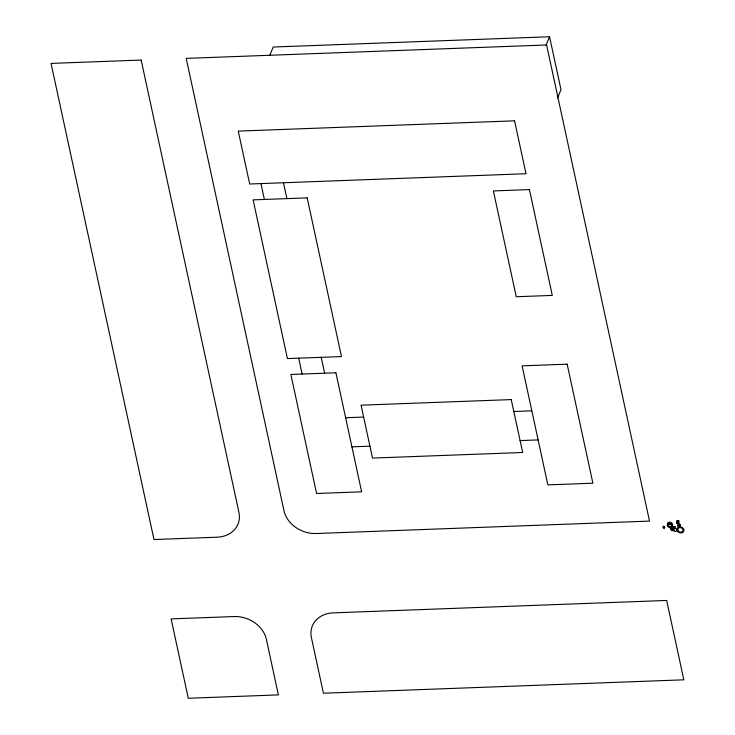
<?xml version="1.0" encoding="UTF-8"?>
<svg xmlns="http://www.w3.org/2000/svg" width="735" height="735" viewBox="0 0 735 735"><rect width="100%" height="100%" fill="white"/><g stroke="black" fill="none" stroke-linecap="round" stroke-linejoin="round"><path stroke-width="1.1" d="M672.7 529.953L672.902 528.731L672.7 529.953C668.262 530.578 673.205 525.02 673.6 529.154L672.801 529.218M667.977 523.688L668.28 522.778A1.277 1.038 22.6 0 0 670.072 524.377L670.348 524.266A1.259 1.029 22.6 0 1 671.625 526.205L671.165 529.77M269.745 55.437L273.245 47.031L549.55 36.75L560.989 89.652L557.488 98.058M546.05 45.157L549.55 36.75M670.421 527.473L670.246 528.309M670.586 528.061L670.77 527.464M670.853 528.327L671.156 527.583M671.202 527.932L671.505 527.188L673.618 527.225M671.478 529.999L672.966 529.025M673.049 527.859L673.361 527.114M673.37 528.088L673.683 527.344L673.6 529.154M676.604 521.868L677.018 520.858L678.818 520.793L678.745 523.393L676.944 523.458L676.604 521.868L678.405 521.804L678.818 520.793M676.944 523.458L677.018 520.858M677.826 524.983L678.846 523.954L679.03 525.24L679.985 525.203L677.826 524.983L678.166 526.572L679.967 526.508L680.27 524.965L678.975 525.121M678.929 525.35L678.846 523.954M678.166 526.572L678.589 525.562M679.305 524.266C679.278 525.975 679.553 523.926 678.699 524.294M679.168 524.606L679.765 524.579L679.967 526.508M679.305 524.707L679.875 525.112L679.765 524.579M664.072 527.987C663.126 527.179 664.688 524.891 663.953 527.996M345.625 417.746L363.65 417.076M513.811 411.49L531.828 410.819M351.918 446.843L369.935 446.173M520.104 440.587L538.121 439.916M678.846 524.395L679.379 525.02M673.48 527.234L674.987 527.179M670.66 528.033L670.605 528.162M663.586 526.343L663.705 526.361A0.983 0.799 22.6 0 1 664.716 527.592A0.983 0.799 22.6 0 1 663.062 527.574A0.983 0.799 22.6 0 1 663.705 526.333M680.022 524.772L680.242 525.396M678.405 521.804L678.745 523.393M678.387 524.073L678.681 525.451M676.806 521.363L677.155 522.952M283.471 182.749L286.907 198.625M321.213 357.329L324.64 373.205M260.953 183.585L264.38 199.461M298.686 358.165L302.122 374.041M668.666 522.456L668.198 522.778A2.536 2.067 22.6 0 0 669.319 526.251A2.536 2.067 22.6 0 0 672.589 524.615A2.536 2.067 22.6 0 0 669.236 522.263L668.666 522.456M668.225 523.522L667.757 523.844A2.536 2.067 22.6 0 0 668.878 527.317A2.536 2.067 22.6 0 0 672.148 525.681A2.536 2.067 22.6 0 0 668.786 523.329L668.225 523.522M141.157 60.059L51.055 63.412L153.973 539.536L217.046 537.193A28.224 22.978 22.6 0 0 238.93 512.378L141.157 60.059M546.601 44.973L186.203 58.377L283.976 510.706A28.224 22.978 22.6 0 0 316.151 533.509L649.519 521.097L546.601 44.973M514.555 120.825L238.25 131.106L249.689 184.007L525.994 173.726L514.555 120.825M307.175 197.862L253.116 199.874L287.422 358.588L341.481 356.576L307.175 197.862M529.42 189.593L493.378 190.935L516.255 296.747L552.297 295.406L529.42 189.593M335.904 372.783L290.858 374.455L316.583 493.488L361.638 491.816L335.904 372.783M567.163 364.174L522.107 365.855L547.841 484.889L592.888 483.207L567.163 364.174M511.238 399.592L361.069 405.178L372.507 458.08L522.677 452.494L511.238 399.592M674.849 526.536L673.343 526.591L673.609 527.822L675.116 527.767L674.849 526.536M672.883 530.054L671.707 530.1L671.845 530.743L673.021 530.698L672.883 530.054M234.199 616.546L171.126 618.898L188.279 698.25L278.381 694.897L266.373 639.349A28.224 22.978 22.6 0 0 234.199 616.546M666.673 600.458L333.304 612.861A28.224 22.978 22.6 0 0 311.419 637.677L323.428 693.224L683.826 679.811L666.673 600.458M674.004 530.753A1.645 1.341 22.6 0 0 676.742 530.698A1.645 1.341 22.6 0 0 674.969 528.649A1.645 1.341 22.6 0 0 674.004 530.753M678.102 530.661A2.72 2.214 22.6 0 0 682.686 531.359A2.72 2.214 22.6 0 0 680.509 527.629A2.72 2.214 22.6 0 0 678.102 530.661M677.312 530.89A3.611 2.94 22.6 0 0 683.403 531.874A3.611 2.94 22.6 0 0 680.573 526.885A3.611 2.94 22.6 0 0 677.312 530.89"/></g></svg>
